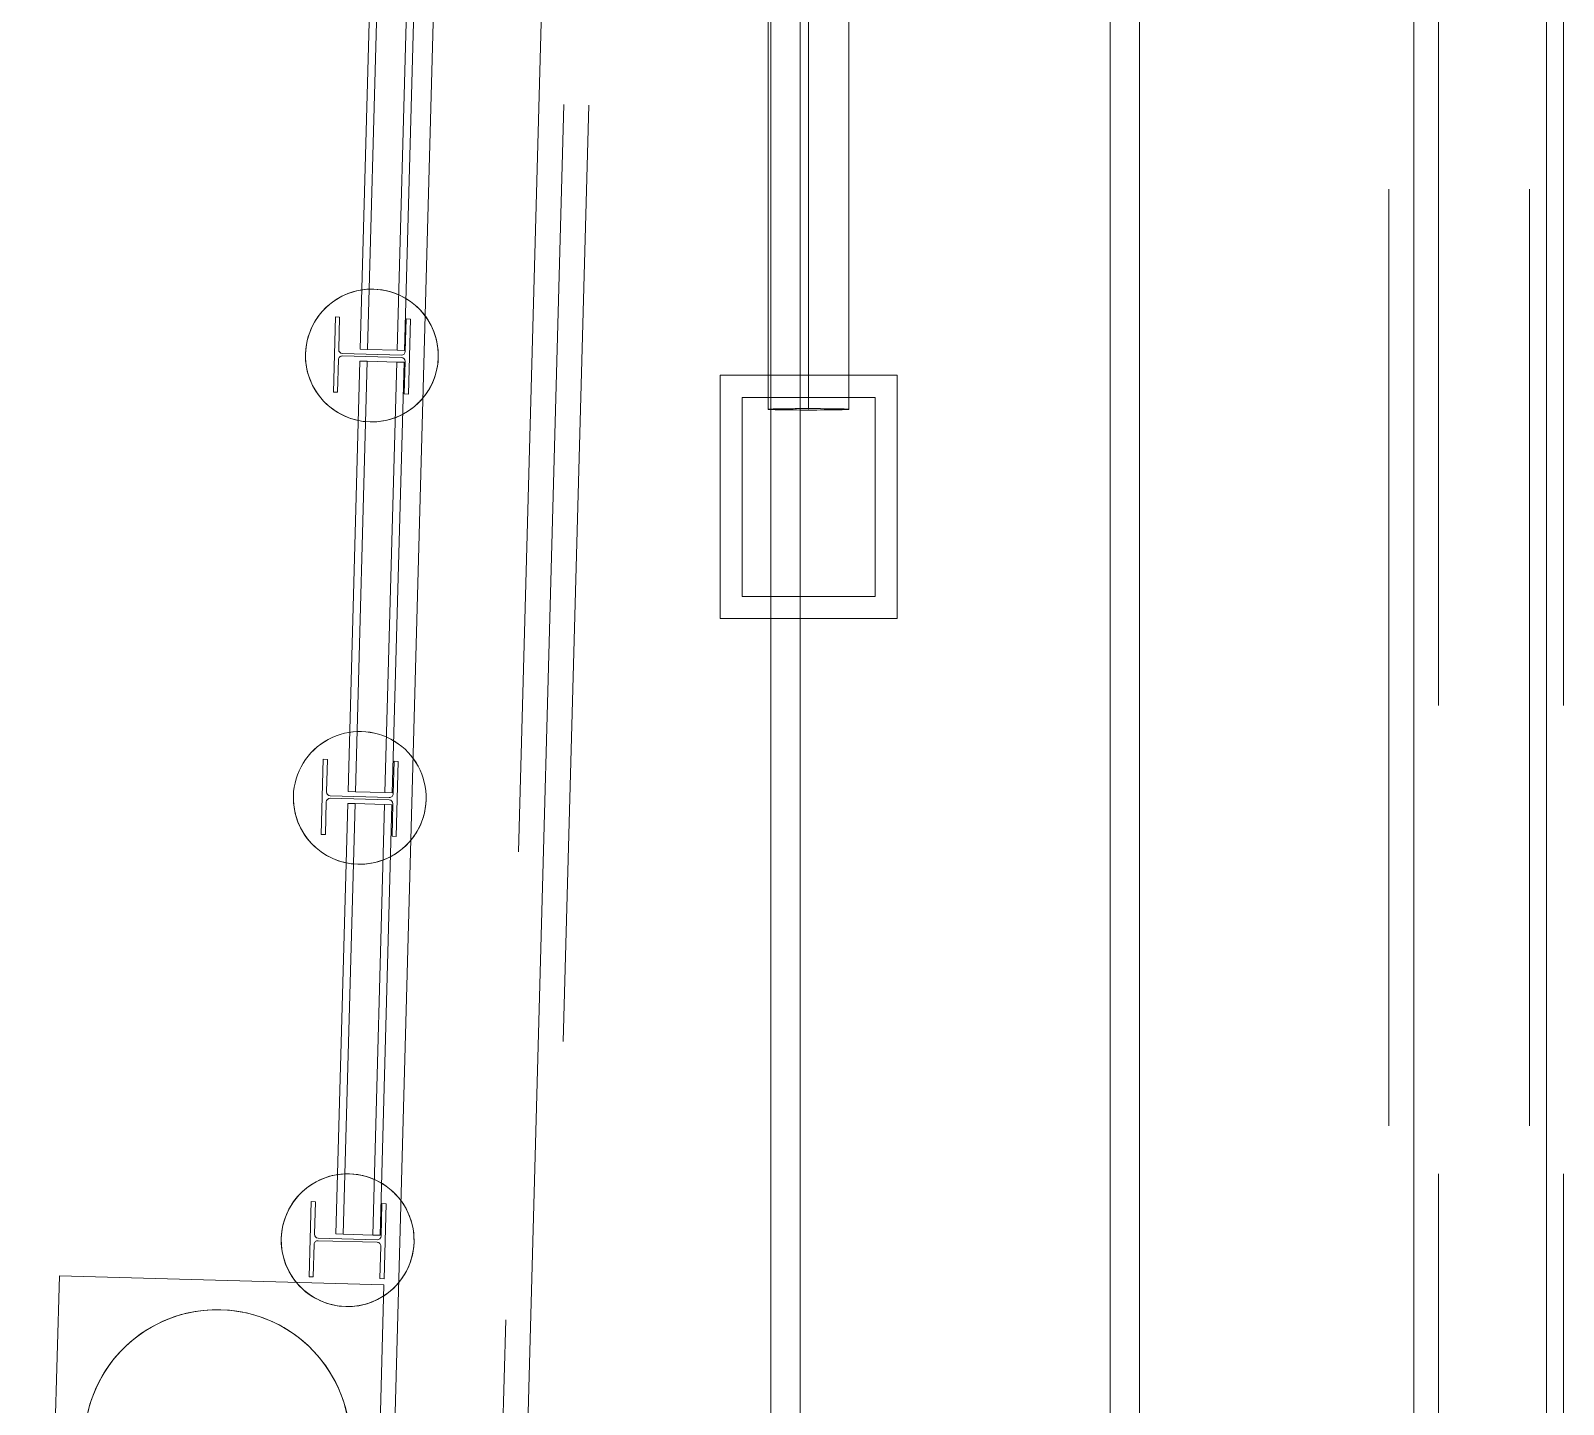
# Model space of a CAD drawing. Header units: metres. Extents: x 1753726 to 1755216, y 5920592 to 5921703.
# Drawn here: x 1755111.65 to 1755116.84, y 5921422.38 to 5921427.04 of the extents above; entities that cross this region are included whole.
import ezdxf

# ---------------------------------------------------------------- set-up
doc = ezdxf.new("R2010")
doc.units = ezdxf.units.M
doc.linetypes.add('CENTER', pattern=[50.8, 31.75, -6.35, 6.35, -6.35])
doc.linetypes.add('HIDDEN2', pattern=[4.7625, 3.175, -1.5875])
for name, color, linetype, lineweight in [('A-FLOR-____-OTLN', 9, 'Continuous', 9), ('A-GENM-____-OTLN', 4, 'Continuous', 9), ('A-WALL-____-OTLN', 2, 'Continuous', 9), ('P-PIPE-____-CNTR', 1, 'CENTER', 9), ('P-PIPE-____-OTLN', 6, 'HIDDEN2', 18), ('S-BEAM-____-OTLN', 7, 'Continuous', 9), ('S-FNDN-____-OTLN', 7, 'Continuous', 9)]:
    doc.layers.add(name, color=color, linetype=linetype, lineweight=lineweight)

# ---------------------------------------------------------------- blocks, each defined once
blk = doc.blocks.new('Link Sewer3 - Link Sewer-3913003-X-ARUP-GL-HERNE_BAY_ALIGNMENT')
at = {"layer": 'A-WALL-____-OTLN'}
for p, q in [((679.4705, 353.0049), (679.4705, 295.0049)), ((679.5705, 353.0049), (679.5705, 295.0049)), ((680.6205, 295.0049), (680.6205, 353.0049)), ((680.7205, 295.0049), (680.7205, 353.0049))]:
    blk.add_line(p, q, dxfattribs=at)
blk = doc.blocks.new('308492-ARUP-STPW-MOD-1600_rvt-1-X-ARUP-GL-HERNE_BAY_ALIGNMENT')
at = {"layer": 'A-WALL-____-OTLN'}
blk.add_blockref('Link Sewer3 - Link Sewer-3913003-X-ARUP-GL-HERNE_BAY_ALIGNMENT', (1754434.6848, 5921116.5106), dxfattribs=at)
blk = doc.blocks.new('308492-ARUP-STRW-MOD-1700_rvt-1-X-ARUP-GL-HERNE_BAY_ALIGNMENT')
at = {"layer": 'A-FLOR-____-OTLN'}
for p, q in [((1755112.6039, 5921412.1659), (1755113.3916, 5921440.9044)), ((1755113.3916, 5921440.9044), (1755112.6039, 5921412.1659))]:
    blk.add_line(p, q, dxfattribs=at)
at = {"layer": 'A-WALL-____-OTLN'}
for p, q in [((1755112.8046, 5921427.4154), (1755112.7646, 5921425.956)), ((1755112.7646, 5921425.956), (1755112.8046, 5921427.4154)), ((1755112.7896, 5921425.9553), (1755112.8296, 5921427.4147)), ((1755112.8296, 5921427.4147), (1755112.7896, 5921425.9553)), ((1755112.9295, 5921427.412), (1755112.8895, 5921425.9525)), ((1755112.8895, 5921425.9525), (1755112.9295, 5921427.412)), ((1755112.9145, 5921425.9519), (1755112.9545, 5921427.4113)), ((1755112.9545, 5921427.4113), (1755112.9145, 5921425.9519)), ((1755112.7896, 5921425.9553), (1755112.7646, 5921425.956)), ((1755112.7646, 5921425.956), (1755112.7896, 5921425.9553)), ((1755112.8895, 5921425.9525), (1755112.7896, 5921425.9553)), ((1755112.8895, 5921425.9525), (1755112.7896, 5921425.9553)), ((1755112.8895, 5921425.9525), (1755112.9145, 5921425.9519)), ((1755112.9145, 5921425.9519), (1755112.8895, 5921425.9525)), ((1755112.7635, 5921425.916), (1755112.7235, 5921424.4565)), ((1755112.7235, 5921424.4565), (1755112.7635, 5921425.916)), ((1755112.7485, 5921424.4558), (1755112.7885, 5921425.9153)), ((1755112.7885, 5921425.9153), (1755112.7485, 5921424.4558)), ((1755112.7885, 5921425.9153), (1755112.7635, 5921425.916)), ((1755112.7635, 5921425.916), (1755112.7885, 5921425.9153)), ((1755112.7885, 5921425.9153), (1755112.8884, 5921425.9126)), ((1755112.8884, 5921425.9126), (1755112.7885, 5921425.9153)), ((1755112.8884, 5921425.9126), (1755112.8484, 5921424.4531)), ((1755112.8484, 5921424.4531), (1755112.8884, 5921425.9126)), ((1755112.8734, 5921424.4524), (1755112.9134, 5921425.9119)), ((1755112.9134, 5921425.9119), (1755112.8734, 5921424.4524)), ((1755112.8884, 5921425.9126), (1755112.9134, 5921425.9119)), ((1755112.9134, 5921425.9119), (1755112.8884, 5921425.9126)), ((1755112.7485, 5921424.4558), (1755112.7235, 5921424.4565)), ((1755112.7235, 5921424.4565), (1755112.7485, 5921424.4558)), ((1755112.8484, 5921424.4531), (1755112.7485, 5921424.4558)), ((1755112.8484, 5921424.4531), (1755112.7485, 5921424.4558)), ((1755112.8484, 5921424.4531), (1755112.8734, 5921424.4524)), ((1755112.8734, 5921424.4524), (1755112.8484, 5921424.4531)), ((1755112.7224, 5921424.4165), (1755112.6824, 5921422.9571)), ((1755112.6824, 5921422.9571), (1755112.7224, 5921424.4165)), ((1755112.7074, 5921422.9564), (1755112.7474, 5921424.4159)), ((1755112.7474, 5921424.4159), (1755112.7074, 5921422.9564)), ((1755112.7474, 5921424.4159), (1755112.7224, 5921424.4165)), ((1755112.7224, 5921424.4165), (1755112.7474, 5921424.4159)), ((1755112.7474, 5921424.4159), (1755112.8473, 5921424.4131)), ((1755112.8473, 5921424.4131), (1755112.7474, 5921424.4159)), ((1755112.8473, 5921424.4131), (1755112.8073, 5921422.9537)), ((1755112.8073, 5921422.9537), (1755112.8473, 5921424.4131)), ((1755112.8323, 5921422.953), (1755112.8723, 5921424.4124)), ((1755112.8723, 5921424.4124), (1755112.8323, 5921422.953)), ((1755112.8473, 5921424.4131), (1755112.8723, 5921424.4124)), ((1755112.8723, 5921424.4124), (1755112.8473, 5921424.4131)), ((1755112.7074, 5921422.9564), (1755112.6824, 5921422.9571)), ((1755112.6824, 5921422.9571), (1755112.7074, 5921422.9564)), ((1755112.8073, 5921422.9537), (1755112.7074, 5921422.9564)), ((1755112.8073, 5921422.9537), (1755112.7074, 5921422.9564)), ((1755112.8073, 5921422.9537), (1755112.8323, 5921422.953)), ((1755112.8323, 5921422.953), (1755112.8073, 5921422.9537))]:
    blk.add_line(p, q, dxfattribs=at)
at = {"layer": 'S-BEAM-____-OTLN'}
for p, q in [((1755111.7453, 5921422.8154), (1755111.6481, 5921419.2667)), ((1755111.7453, 5921422.8154), (1755111.6481, 5921419.2667)), ((1755112.8449, 5921422.7853), (1755111.7453, 5921422.8154)), ((1755111.7453, 5921422.8154), (1755112.8449, 5921422.7853)), ((1755112.7476, 5921419.2366), (1755112.8449, 5921422.7853)), ((1755112.8449, 5921422.7853), (1755112.7476, 5921419.2366))]:
    blk.add_line(p, q, dxfattribs=at)
for major_axis, start_param, end_param in [((-0.4049, 0.1964), 3.56592, 6.707512), ((0.4393, 0.0974), 6.037659, 9.179252)]:
    blk.add_ellipse((1755112.2801, 5921422.2505), major_axis=major_axis, ratio=1, start_param=start_param, end_param=end_param, dxfattribs=at)
at = {"layer": 'S-FNDN-____-OTLN'}
for p, q in [((1755112.6737, 5921425.8111), (1755112.6806, 5921426.0656)), ((1755112.6806, 5921426.0656), (1755112.6737, 5921425.8111)), ((1755112.6806, 5921426.0656), (1755112.6948, 5921426.0652)), ((1755112.6948, 5921426.0652), (1755112.6806, 5921426.0656)), ((1755112.6948, 5921426.0652), (1755112.6918, 5921425.955)), ((1755112.6918, 5921425.955), (1755112.6948, 5921426.0652)), ((1755112.9174, 5921425.9488), (1755112.9205, 5921426.059)), ((1755112.9205, 5921426.059), (1755112.9174, 5921425.9488)), ((1755112.9205, 5921426.059), (1755112.9346, 5921426.0586)), ((1755112.9346, 5921426.0586), (1755112.9205, 5921426.059)), ((1755112.9346, 5921426.0586), (1755112.9277, 5921425.8041)), ((1755112.9277, 5921425.8041), (1755112.9346, 5921426.0586)), ((1755112.9042, 5921425.9278), (1755112.7039, 5921425.9333)), ((1755112.7039, 5921425.9333), (1755112.9042, 5921425.9278)), ((1755112.7042, 5921425.9419), (1755112.9044, 5921425.9364)), ((1755112.9044, 5921425.9364), (1755112.7042, 5921425.9419)), ((1755112.6909, 5921425.921), (1755112.6879, 5921425.8107)), ((1755112.6879, 5921425.8107), (1755112.6909, 5921425.921)), ((1755112.9135, 5921425.8045), (1755112.9165, 5921425.9148)), ((1755112.9165, 5921425.9148), (1755112.9135, 5921425.8045)), ((1755112.6879, 5921425.8107), (1755112.6737, 5921425.8111)), ((1755112.6737, 5921425.8111), (1755112.6879, 5921425.8107)), ((1755112.9277, 5921425.8041), (1755112.9135, 5921425.8045)), ((1755112.9135, 5921425.8045), (1755112.9277, 5921425.8041)), ((1755112.6326, 5921424.3117), (1755112.6395, 5921424.5662)), ((1755112.6395, 5921424.5662), (1755112.6326, 5921424.3117)), ((1755112.6395, 5921424.5662), (1755112.6537, 5921424.5658)), ((1755112.6537, 5921424.5658), (1755112.6395, 5921424.5662)), ((1755112.6537, 5921424.5658), (1755112.6507, 5921424.4555)), ((1755112.6507, 5921424.4555), (1755112.6537, 5921424.5658)), ((1755112.8763, 5921424.4493), (1755112.8794, 5921424.5596)), ((1755112.8794, 5921424.5596), (1755112.8763, 5921424.4493)), ((1755112.8794, 5921424.5596), (1755112.8935, 5921424.5592)), ((1755112.8935, 5921424.5592), (1755112.8794, 5921424.5596)), ((1755112.8935, 5921424.5592), (1755112.8866, 5921424.3047)), ((1755112.8866, 5921424.3047), (1755112.8935, 5921424.5592)), ((1755112.8631, 5921424.4284), (1755112.6628, 5921424.4339)), ((1755112.6628, 5921424.4339), (1755112.8631, 5921424.4284)), ((1755112.6631, 5921424.4425), (1755112.8633, 5921424.437)), ((1755112.8633, 5921424.437), (1755112.6631, 5921424.4425)), ((1755112.6498, 5921424.4215), (1755112.6468, 5921424.3113)), ((1755112.6468, 5921424.3113), (1755112.6498, 5921424.4215)), ((1755112.8724, 5921424.3051), (1755112.8754, 5921424.4153)), ((1755112.8754, 5921424.4153), (1755112.8724, 5921424.3051)), ((1755112.6468, 5921424.3113), (1755112.6326, 5921424.3117)), ((1755112.6326, 5921424.3117), (1755112.6468, 5921424.3113)), ((1755112.8866, 5921424.3047), (1755112.8724, 5921424.3051)), ((1755112.8724, 5921424.3051), (1755112.8866, 5921424.3047)), ((1755112.5915, 5921422.8122), (1755112.5984, 5921423.0667)), ((1755112.5984, 5921423.0667), (1755112.5915, 5921422.8122)), ((1755112.5984, 5921423.0667), (1755112.6126, 5921423.0663)), ((1755112.6126, 5921423.0663), (1755112.5984, 5921423.0667)), ((1755112.6126, 5921423.0663), (1755112.6096, 5921422.9561)), ((1755112.6096, 5921422.9561), (1755112.6126, 5921423.0663)), ((1755112.8352, 5921422.9499), (1755112.8383, 5921423.0602)), ((1755112.8383, 5921423.0602), (1755112.8352, 5921422.9499)), ((1755112.8383, 5921423.0602), (1755112.8524, 5921423.0598)), ((1755112.8524, 5921423.0598), (1755112.8383, 5921423.0602)), ((1755112.8524, 5921423.0598), (1755112.8455, 5921422.8053)), ((1755112.8455, 5921422.8053), (1755112.8524, 5921423.0598)), ((1755112.6087, 5921422.9221), (1755112.6057, 5921422.8118)), ((1755112.6057, 5921422.8118), (1755112.6087, 5921422.9221)), ((1755112.8219, 5921422.929), (1755112.6217, 5921422.9344)), ((1755112.6217, 5921422.9344), (1755112.8219, 5921422.929)), ((1755112.622, 5921422.943), (1755112.8222, 5921422.9376)), ((1755112.8222, 5921422.9376), (1755112.622, 5921422.943)), ((1755112.8313, 5921422.8057), (1755112.8343, 5921422.9159)), ((1755112.8343, 5921422.9159), (1755112.8313, 5921422.8057)), ((1755112.6057, 5921422.8118), (1755112.5915, 5921422.8122)), ((1755112.5915, 5921422.8122), (1755112.6057, 5921422.8118)), ((1755112.8455, 5921422.8053), (1755112.8313, 5921422.8057)), ((1755112.8313, 5921422.8057), (1755112.8455, 5921422.8053))]:
    blk.add_line(p, q, dxfattribs=at)
for centre, radius, end in [((1755112.8042, 5921425.9349), 0.225, 358.4299), ((1755112.7045, 5921425.9546), 0.0127, 268.4299), ((1755112.7045, 5921425.9546), 0.0127, 268.4299)]:
    blk.add_arc(centre, radius, 178.4299, end, dxfattribs=at)
for centre, major_axis, start_param, end_param in [((1755112.8042, 5921425.9349), (-0.1157, 0.193), 4.145113, 7.286705), ((1755112.8042, 5921425.9349), (0.0681, 0.2144), 4.992688, 8.134281), ((1755112.8042, 5921425.9349), (0.0889, 0.2067), 1.949793, 5.091386), ((1755112.7036, 5921425.9206), (0.0002, 0.0127), 6.269483, 7.84028), ((1755112.7036, 5921425.9206), (0.0002, 0.0127), 6.269483, 7.84028), ((1755112.9047, 5921425.9491), (-0.00971, 0.00819), 2.243795, 3.814591), ((1755112.9047, 5921425.9491), (-0.00971, 0.00819), 2.243795, 3.814591), ((1755112.9038, 5921425.9151), (-0.00886, 0.0091), 3.913289, 5.484085), ((1755112.9038, 5921425.9151), (-0.00886, 0.0091), 3.913289, 5.484085), ((1755112.7631, 5921424.4354), (0.1209, 0.1898), 5.252261, 8.393854), ((1755112.7631, 5921424.4354), (-0.0832, 0.209), 4.305988, 7.447581), ((1755112.7631, 5921424.4354), (-0.0487, 0.2197), 1.325271, 4.466863), ((1755112.7631, 5921424.4354), (0.134, 0.1807), 2.181617, 5.32321), ((1755112.6625, 5921424.4212), (-0.0102, 0.0076), 5.32321, 6.894006), ((1755112.6625, 5921424.4212), (-0.0102, 0.0076), 5.32321, 6.894006), ((1755112.6634, 5921424.4552), (-0.0102, 0.0076), 0.610821, 2.181617), ((1755112.6634, 5921424.4552), (-0.0102, 0.0076), 0.610821, 2.181617), ((1755112.8627, 5921424.4157), (0.0091, 0.00886), 5.484085, 7.054881), ((1755112.8627, 5921424.4157), (0.0091, 0.00886), 5.484085, 7.054881), ((1755112.8636, 5921424.4497), (0.0014, 0.0126), 3.226588, 4.797385), ((1755112.8636, 5921424.4497), (0.0014, 0.0126), 3.226588, 4.797385), ((1755112.722, 5921422.936), (-0.1157, 0.193), 4.145113, 7.286705), ((1755112.722, 5921422.936), (0.0889, 0.2067), 5.091386, 8.232979), ((1755112.722, 5921422.936), (0.1998, 0.1034), 2.636494, 5.778086), ((1755112.722, 5921422.936), (-0.2216, 0.0391), 0.147173, 3.288766), ((1755112.6214, 5921422.9217), (0.00819, 0.00971), 0.672998, 2.243795), ((1755112.6214, 5921422.9217), (0.00819, 0.00971), 0.672998, 2.243795), ((1755112.6223, 5921422.9557), (0.0022, 0.0125), 1.71797, 3.288766), ((1755112.6223, 5921422.9557), (0.0022, 0.0125), 1.71797, 3.288766), ((1755112.8216, 5921422.9163), (0.0064, 0.011), 5.213875, 6.784672), ((1755112.8216, 5921422.9163), (0.0064, 0.011), 5.213875, 6.784672), ((1755112.8225, 5921422.9502), (0.00819, 0.00971), 3.814591, 5.385387), ((1755112.8225, 5921422.9502), (0.00819, 0.00971), 3.814591, 5.385387), ((1755112.2801, 5921422.2505), (0.4393, 0.0974), 6.037659, 9.179252), ((1755112.2801, 5921422.2505), (-0.4049, 0.1964), 3.56592, 6.707512)]:
    blk.add_ellipse(centre, major_axis=major_axis, ratio=1, start_param=start_param, end_param=end_param, dxfattribs=at)
blk = doc.blocks.new('Stormwater Pit Type 2 - Stormwater Pit Type 2-4988571-X-ARUP-GL-HERNE_BAY_ALIGNMENT')
at = {"layer": 'A-GENM-____-OTLN'}
for p, q in [((0.3, 0.4125), (-0.3, 0.4125)), ((-0.3, 0.4125), (-0.3, -0.4125)), ((-0.3, -0.4125), (-0.3, 0.4125)), ((-0.3, 0.4125), (0.3, 0.4125)), ((-0.3, -0.4125), (-0.3, 0.4125)), ((-0.3, 0.4125), (0.3, 0.4125)), ((0.3, 0.4125), (-0.3, 0.4125)), ((-0.3, 0.4125), (-0.3, -0.4125)), ((-0.3, -0.4125), (-0.3, 0.4125)), ((-0.3, 0.4125), (0.3, 0.4125)), ((0.3, 0.4125), (-0.3, 0.4125)), ((-0.3, 0.4125), (-0.3, -0.4125)), ((0.3, -0.4125), (0.3, 0.4125)), ((0.3, 0.4125), (0.3, -0.4125)), ((0.3, 0.4125), (0.3, -0.4125)), ((0.3, -0.4125), (0.3, 0.4125)), ((0.3, 0.4125), (0.3, -0.4125)), ((0.3, -0.4125), (0.3, 0.4125)), ((0.225, 0.3375), (-0.225, 0.3375)), ((-0.225, 0.3375), (-0.225, -0.3375)), ((-0.225, -0.3375), (-0.225, 0.3375)), ((-0.225, 0.3375), (0.225, 0.3375)), ((0.225, -0.3375), (0.225, 0.3375)), ((0.225, 0.3375), (0.225, -0.3375)), ((-0.225, -0.3375), (0.225, -0.3375)), ((0.225, -0.3375), (-0.225, -0.3375)), ((-0.3, -0.4125), (0.3, -0.4125)), ((0.3, -0.4125), (-0.3, -0.4125)), ((0.3, -0.4125), (-0.3, -0.4125)), ((-0.3, -0.4125), (0.3, -0.4125)), ((0.3, -0.4125), (-0.3, -0.4125)), ((-0.3, -0.4125), (0.3, -0.4125))]:
    blk.add_line(p, q, dxfattribs=at)
blk = doc.blocks.new('308492-ARUP-STPU-MOD-1500_rvt-1-X-ARUP-GL-HERNE_BAY_ALIGNMENT')
at = {"layer": 'P-PIPE-____-CNTR'}
for p, q in [((1755112.5848, 5921395.0473), (1755113.8638, 5921441.7067)), ((1755112.5848, 5921395.0473), (1755113.8638, 5921441.7067)), ((1755112.5848, 5921395.0473), (1755113.8638, 5921441.7067)), ((1755112.5848, 5921395.0473), (1755113.8638, 5921441.7067)), ((1755114.2838, 5921425.7525), (1755114.2838, 5921438.4505)), ((1755114.2838, 5921425.7525), (1755114.2838, 5921438.4505)), ((1755116.3338, 5921415.2241), (1755116.3338, 5921436.0241)), ((1755116.3338, 5921415.2241), (1755116.3338, 5921436.0241)), ((1755116.7838, 5921415.2241), (1755116.7838, 5921436.0241)), ((1755116.7838, 5921415.2241), (1755116.7838, 5921436.0241))]:
    blk.add_line(p, q, dxfattribs=at)
at = {"layer": 'P-PIPE-____-OTLN'}
for p, q in [((1755113.7797, 5921441.709), (1755112.5007, 5921395.0496)), ((1755113.7797, 5921441.709), (1755112.5007, 5921395.0496)), ((1755112.6689, 5921395.045), (1755113.9479, 5921441.7044)), ((1755112.6689, 5921395.045), (1755113.9479, 5921441.7044)), ((1755114.1472, 5921438.4505), (1755114.1472, 5921425.7525)), ((1755114.4203, 5921425.7525), (1755114.4203, 5921438.4505)), ((1755116.2496, 5921436.0241), (1755116.2496, 5921415.2241)), ((1755116.4179, 5921415.2241), (1755116.4179, 5921436.0241)), ((1755116.7266, 5921436.0241), (1755116.7266, 5921415.2241)), ((1755116.8409, 5921415.2241), (1755116.8409, 5921436.0241))]:
    blk.add_line(p, q, dxfattribs=at)
for start_param, end_param in [(1.570796, 3.141593), (3.141593, 4.712389), (0, 1.570796), (4.712389, 6.283185)]:
    blk.add_ellipse((1755114.2838, 5921425.7525), major_axis=(0.1365, 0), ratio=0.017452, start_param=start_param, end_param=end_param, dxfattribs=at)
at = {"layer": 'A-GENM-____-OTLN'}
blk.add_blockref('Stormwater Pit Type 2 - Stormwater Pit Type 2-4988571-X-ARUP-GL-HERNE_BAY_ALIGNMENT', (1755114.2838, 5921425.4556), dxfattribs=at)

msp = doc.modelspace()

# ---------------------------------------------------------------- block references
for name in ['308492-ARUP-STPW-MOD-1600_rvt-1-X-ARUP-GL-HERNE_BAY_ALIGNMENT', '308492-ARUP-STRW-MOD-1700_rvt-1-X-ARUP-GL-HERNE_BAY_ALIGNMENT', '308492-ARUP-STPU-MOD-1500_rvt-1-X-ARUP-GL-HERNE_BAY_ALIGNMENT']:
    msp.add_blockref(name, (0, 0))

doc.saveas('drawing.dxf')
